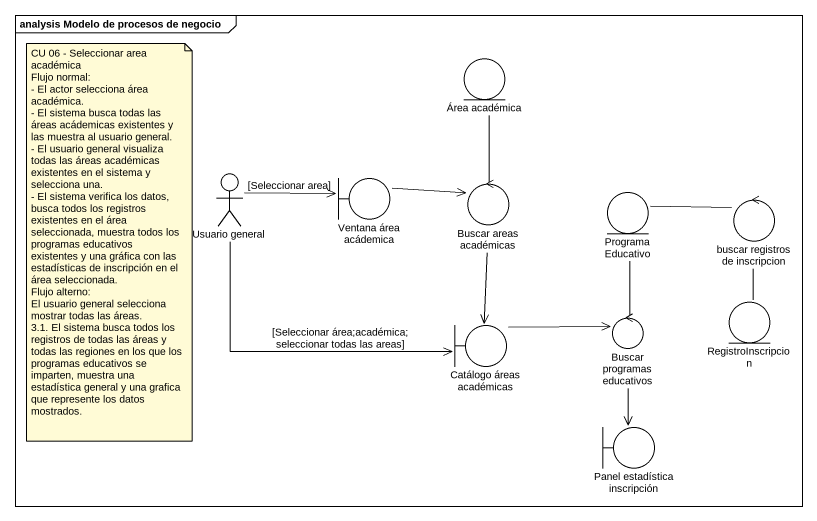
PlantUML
@startuml
mainframe analysis Modelo de procesos de negocio
entity "Área académica" as Área_académica
actor "Usuario general" as Usuario_general
boundary "Ventana área acádemica" as Ventana_área_acádemica
control "Buscar areas académicas" as Buscar_areas_académicas
entity ProgramaEducativo
control "buscar registros de inscripcion" as buscar_registros_de
entity RegistroInscripcion
boundary "Catálogo áreas académicas" as Catálogo_áreas_académicas
control "Buscar programas educativos" as Buscar_programas_educativos
boundary "Panel estadística inscripción" as Panel_estadística
Área_académica -- Buscar_areas_académicas
Usuario_general -right-> Ventana_área_acádemica : [Seleccionar area]
Usuario_general -right-> Catálogo_áreas_académicas : [Seleccionar área;académica; seleccionar todas las areas]
Ventana_área_acádemica -right-> Buscar_areas_académicas
Buscar_areas_académicas --> Catálogo_áreas_académicas
ProgramaEducativo -right- buscar_registros_de
ProgramaEducativo -- Buscar_programas_educativos
buscar_registros_de -- RegistroInscripcion
Catálogo_áreas_académicas -right-> Buscar_programas_educativos
Buscar_programas_educativos --> Panel_estadística
note as N1
  CU 06 - Seleccionar area académica
  Flujo normal:
  - El actor selecciona área académica.
  - El sistema busca todas las áreas acádemicas existentes y las muestra al usuario general.
  - El usuario general visualiza todas las áreas académicas existentes en el sistema y selecciona una.
  - El sistema verifica los datos, busca todos los registros existentes en el área seleccionada, muestra todos los programas educativos existentes y una gráfica con las estadísticas de inscripción en el área seleccionada.
  Flujo alterno:
  El usuario general selecciona mostrar todas las áreas.
  3.1. El sistema busca todos los registros de todas las áreas y todas las regiones en los que los programas educativos se imparten, muestra una estadística general y una grafica que represente los datos mostrados.
end note
@enduml
